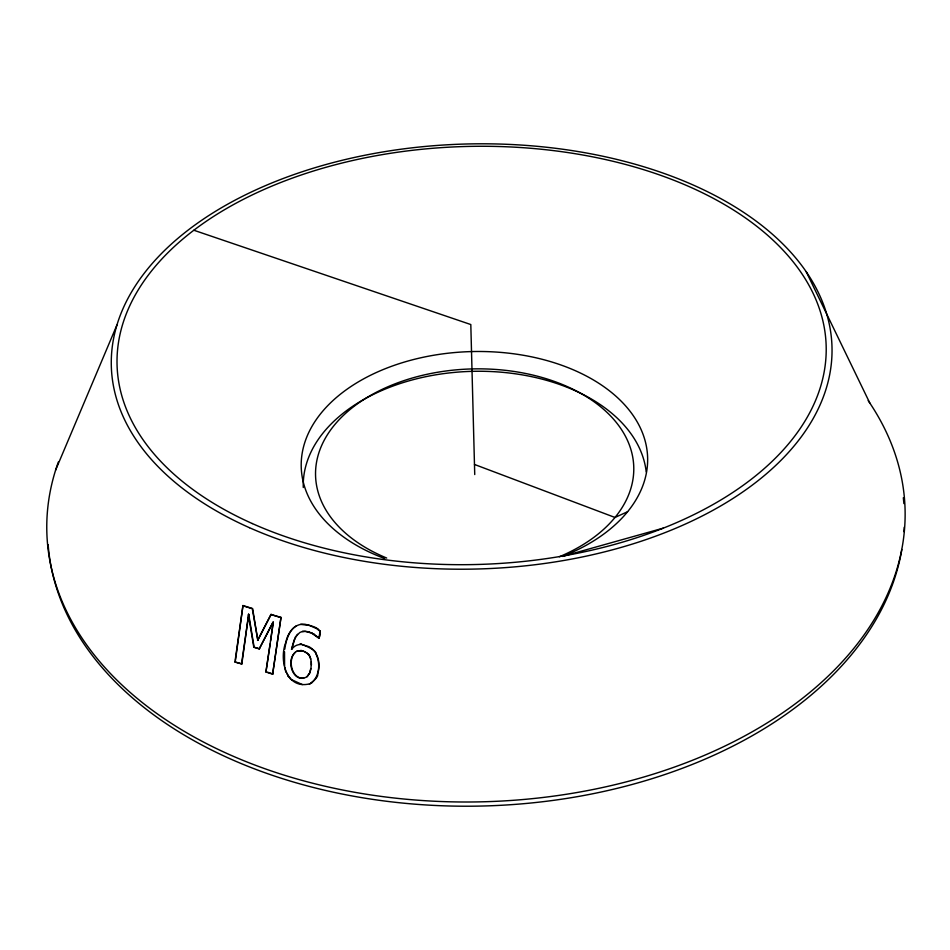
<?xml version="1.0" encoding="UTF-8"?>
<svg xmlns="http://www.w3.org/2000/svg" width="950" height="950" viewBox="0 0 950 950"><rect width="100%" height="100%" fill="white"/><g stroke="black" fill="none" stroke-linecap="round" stroke-linejoin="round"><path stroke-width="1.43" d="M303.264 651.13L301.15 650.429L296.863 651.237L303.264 651.13L307.266 653.244L310.032 656.783L311.267 661.568L311.042 667.553L309.569 673.099L307.099 676.661L309.854 672.909L310.959 668.741M311.422 664.964L311.267 661.568M311.778 682.694C319.592 675.889 320.459 663.148 316.065 654.182C317.585 647.769 285.107 639.504 308.714 646.606C318.571 651.534 320.767 664.169 317.68 673.894C319.307 678.822 303.24 687.871 312.063 682.504M284.525 651.831L284.584 665.867M241.526 664.121L248.686 614.222L241.834 663.931L234.947 661.996L242.963 605.542L252.605 608.546L257.818 640.264L252.296 608.724L242.654 605.72M235.446 660.357L242.963 605.542M257.521 640.443L270.904 614.508L280.998 617.381L272.626 674.168L265.929 672.006L273.303 621.918M270.18 643.934L265.929 672.006M270.596 640.989L273.089 623.378M272.626 674.168L280.998 617.381M304.879 631.263L302.551 631.536L305.603 631.406L311.636 633.116L318.832 638.234C324.781 628.116 311.754 626.062 304.986 624.257C294.488 623.01 287.613 633.116 285.867 642.283C278.884 659.312 285.867 689.534 309.296 683.917M318.832 638.234L320.186 630.907M284.798 649.182C285.784 640.692 289.418 629.482 296.483 625.801M297.493 634.268L294.096 640.062L291.543 649.373L295.462 636.868L299.844 632.486L302.848 631.346M55.587 470.179L116.874 325.161M248.377 614.401L253.781 647.176L259.243 648.921L272.994 622.096M259.243 648.921L272.65 623.188M257.818 640.264L271.213 614.329M297.16 651.059C283.931 658.528 293.36 685.52 307.384 676.471M291.543 649.373C294.31 645.953 296.733 644.599 301.15 644.409M302.349 684.594L290.474 679.167M303.691 678.217C291.341 679.25 287.47 659.359 295.26 652.258M287.803 675.972L289.881 677.908M310.828 659.027L309.118 654.633L304.558 651.474M285.819 672.161L284.751 667.221M314.236 634.505L319.117 638.044M311.636 633.116L314.521 634.315M300.651 624.376L309.474 625.432L317.846 629.173M308.999 632.106L311.933 632.926M305.603 631.406L309.284 631.916M234.947 661.996L241.834 663.931M253.781 647.176L259.552 648.731M627.594 511.718L614.994 517.465L474.478 464.455M663.254 528.153L562.495 556.403A173.256 110.794 -1.5 0 0 607.169 389.084A173.256 110.794 -1.5 0 0 342.914 392.243A173.256 110.794 -1.5 0 0 384.691 558.517M270.904 614.508L280.701 617.559M267.567 672.244L272.935 673.977M193.859 230.244L470.808 324.544L474.739 474.561M317.549 629.351L319.889 631.085M286.781 673.241L288.099 675.783M806.289 271.854L869.784 402.99M248.686 614.222L254.089 646.998M303.276 487.492A171.748 111.304 -1.5 0 1 466.889 371.533A171.748 111.304 -1.5 0 1 646.202 471.841M904.246 527.214A428.497 281.449 -1.5 0 1 903.972 531.679M901.823 549.492A428.497 281.449 -1.5 0 1 462.638 806.206A428.497 281.449 -1.5 0 1 48.141 544.623M903.319 497.753A428.497 281.449 -1.5 0 1 903.877 503.595M868.193 400.627A429.269 281.224 -1.5 0 1 515.589 800.137A429.269 281.224 -1.5 0 1 58.354 461.973M386.697 558.042A159.172 102.434 -1.5 0 1 355.751 405.056A159.172 102.434 -1.5 0 1 596.113 403.263A159.172 102.434 -1.5 0 1 559.348 556.759M249.434 527.689A360.466 212.574 -1.5 0 0 828.471 380.249A360.466 212.574 -1.5 0 0 337.048 161.571A360.466 212.574 -1.5 0 0 249.434 527.689M252.308 523.557A354.671 209.071 -1.5 0 0 822.581 379.335A354.671 209.071 -1.5 0 0 339.969 163.554A354.671 209.071 -1.5 0 0 252.308 523.557"/></g></svg>
